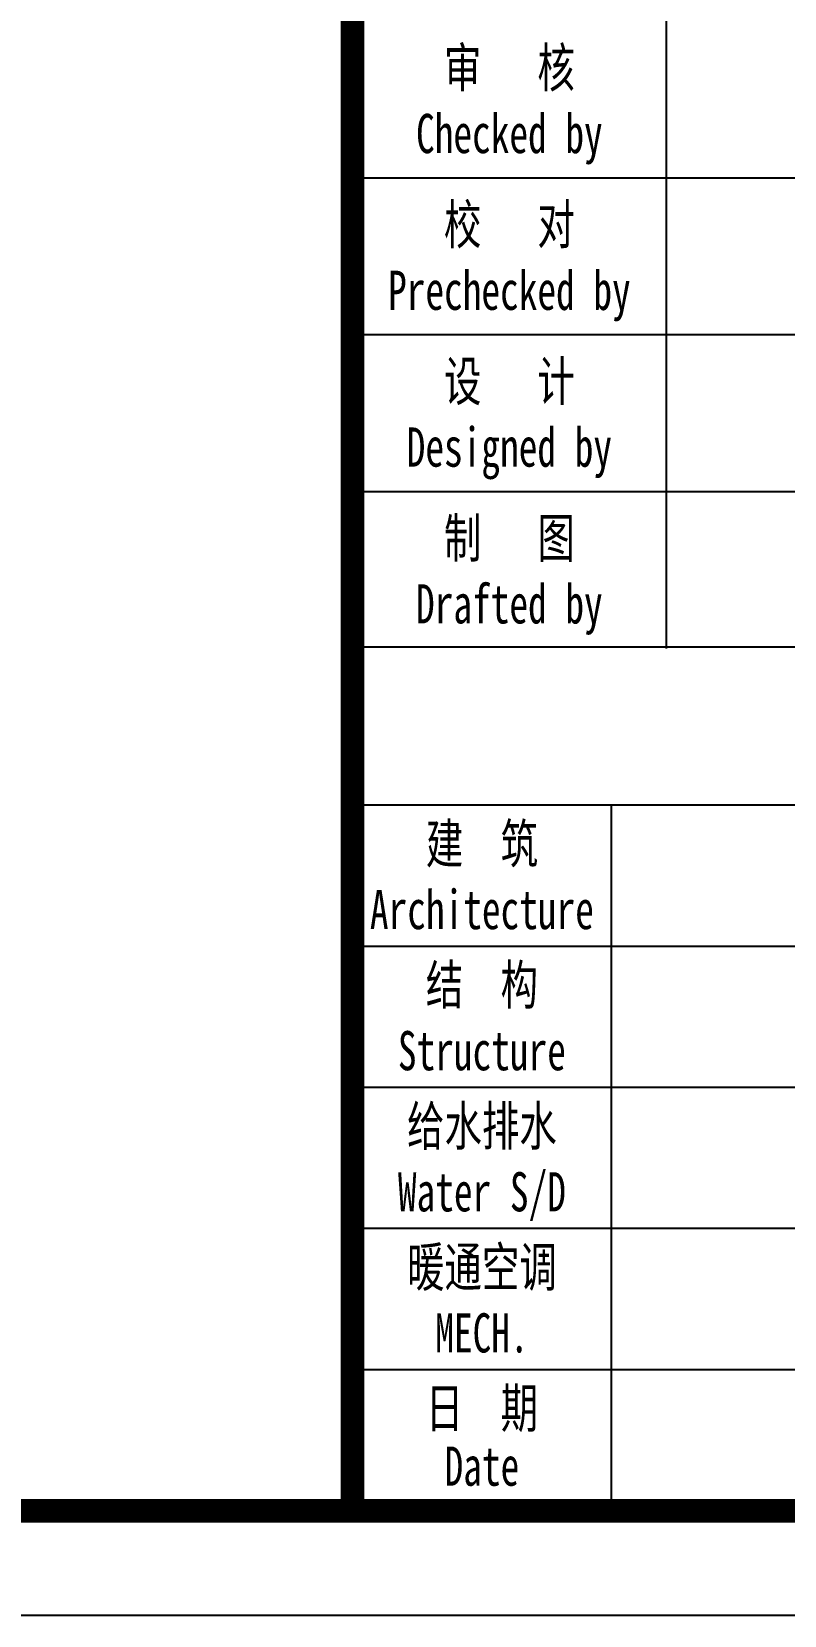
# Model space of a CAD drawing. Extents: x -89996 to 1006241, y -2176 to 440573.
# Drawn here: x 729253 to 734344, y 109594 to 120307 of the extents above; entities that cross this region are included whole.
import ezdxf
from ezdxf.enums import TextEntityAlignment as Align

# ---------------------------------------------------------------- set-up
doc = ezdxf.new("R2010")
doc.units = 0
doc.header["$LTSCALE"] = 1000
doc.header["$MEASUREMENT"] = 0
doc.layers.add('PUB_TITLE', color=4, linetype='Continuous')
doc.styles.add('_gyy_title_ST', font='', dxfattribs={"width": 0.8})
doc.styles.get('_gyy_title_ST').set_extended_font_data('SimSun')

# ---------------------------------------------------------------- blocks, each defined once
blk = doc.blocks.new('A$C767023C3')
at = {"layer": 'PUB_TITLE'}
for p, q in [((-3535.4, -31747.5), (-3535.4, -36697)), ((0, -34575.8), (-4949.5, -34575.8)), ((0, -35282.8), (-4949.5, -35282.8)), ((0, -35989.9), (-4949.5, -35989.9)), ((0, -37404), (-4949.5, -37404)), ((-3782.8, -37404), (-3782.8, -40585.9)), ((0, -38040.4), (-4949.5, -38040.4)), ((0, -38676.8), (-4949.5, -38676.8)), ((0, -39313.1), (-4949.5, -39313.1)), ((0, -39949.5), (-4949.5, -39949.5))]:
    blk.add_line(p, q, dxfattribs=at)
at = {"layer": 'PUB_TITLE', "const_width": 106.1}
blk.add_lwpolyline([(-4949.5, 0), (0, 0), (0, -40585.9), (-4949.5, -40585.9)], close=True, dxfattribs=at)
at = {"layer": 'PUB_TITLE'}
blk.add_lwpolyline([(-4949.5, -31747.5), (0, -31747.5), (0, -36690.9), (-4949.5, -36690.9)], close=True, dxfattribs=at)
blk.add_lwpolyline([(0, -31747.5), (0, -36690.9), (-4949.5, -36690.9)], dxfattribs=at)
at = {"layer": 'PUB_TITLE', "style": '_gyy_title_ST', "width": 0.7}
for s, height, p in [('审   核', 176.77, (-4242.4, -34165.7)), ('Checked by', 176.77, (-4242.4, -34462.6)), ('校   对', 176.77, (-4242.4, -34872.7)), ('Prechecked by', 176.767, (-4242.4, -35169.7)), ('设   计', 176.77, (-4242.4, -35579.8)), ('Designed by', 176.767, (-4242.4, -35876.8)), ('制   图', 176.77, (-4242.4, -36286.9)), ('Drafted by', 176.77, (-4242.4, -36583.8)), ('建  筑', 176.77, (-4366.2, -37665.7)), ('Architecture', 176.767, (-4366.2, -37962.6)), ('结  构', 176.77, (-4366.2, -38302)), ('Structure', 176.77, (-4366.2, -38599)), ('给水排水', 176.77, (-4366.2, -38938.4)), ('Water S/D', 176.77, (-4366.2, -39235.4)), ('暖通空调', 176.77, (-4366.2, -39574.7)), ('MECH.', 176.77, (-4366.2, -39871.7)), ('日  期', 176.77, (-4366.2, -40211.1)), ('Date', 176.77, (-4366.2, -40472.7))]:
    blk.add_text(s, height=height, dxfattribs=at).set_placement(p, align=Align.CENTER)

msp = doc.modelspace()

# ---------------------------------------------------------------- linework, layer by layer
at = {"layer": 'PUB_TITLE'}
msp.add_lwpolyline([(651161.89, 109593.71), (740261.89, 109593.71), (740261.89, 172593.71), (651161.89, 172593.71)], close=True, dxfattribs=at)
at = {"layer": 'PUB_TITLE', "const_width": 159.09}
msp.add_lwpolyline([(653459.87, 110300.78), (653459.87, 171179.57), (738847.75, 171179.57), (738847.75, 110300.78)], close=True, dxfattribs=at)

# ---------------------------------------------------------------- block references
at = {"xscale": 1.5, "yscale": 1.5, "zscale": 1.5}
msp.add_blockref('A$C767023C3', (738847.75, 171179.57), dxfattribs=at)

doc.saveas('drawing.dxf')
